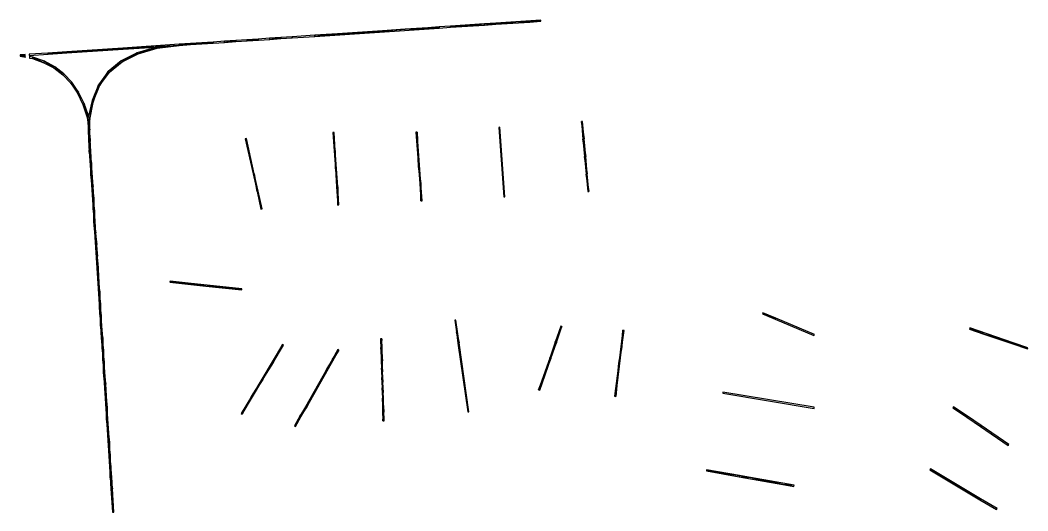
# Model space of a CAD drawing. Extents: x -4169 to 2221, y -6508 to 574.
# Drawn here: x -4169 to -2399, y -2094 to -1232 of the extents above; entities that cross this region are included whole.
import ezdxf

# ---------------------------------------------------------------- set-up
doc = ezdxf.new("R2010")
doc.units = 0

msp = doc.modelspace()

# ---------------------------------------------------------------- linework, layer by layer
at = {"layer": 'mg_to_dxf', "color": 40}
for points in [[(-3413.56, -1243.08), (-3413.56, -1243.08), (-3393.55, -1243.75), (-3353.98, -1239.1)], [(-3353.98, -1239.1), (-3353.98, -1239.1), (-3393.55, -1243.75), (-3353.84, -1241.1)], [(-3353.98, -1239.1), (-3353.84, -1241.1), (-3334.13, -1237.78)], [(-3333.98, -1239.77), (-3333.98, -1239.77), (-3334.13, -1237.78), (-3353.84, -1241.1)], [(-3334.13, -1237.78), (-3334.13, -1237.78), (-3294.27, -1237.13), (-3254.69, -1232.48)], [(-3294.27, -1237.13), (-3294.27, -1237.13), (-3334.13, -1237.78), (-3333.98, -1239.77)], [(-3294.27, -1237.13), (-3294.27, -1237.13), (-3274.41, -1235.8), (-3254.69, -1232.48)], [(-3254.69, -1232.48), (-3254.69, -1232.48), (-3274.41, -1235.8), (-3254.55, -1234.48)], [(-3651.69, -1260.96), (-3651.69, -1260.96), (-3612.15, -1256.32), (-3651.87, -1258.97)], [(-3651.69, -1260.96), (-3651.69, -1260.96), (-3433.26, -1246.39), (-3493, -1248.37)], [(-3532.71, -1251.02), (-3532.71, -1251.02), (-3651.69, -1260.96), (-3493, -1248.37)], [(-3532.71, -1251.02), (-3532.71, -1251.02), (-3612.15, -1256.32), (-3651.69, -1260.96)], [(-3493, -1248.37), (-3493, -1248.37), (-3433.26, -1246.39), (-3453.28, -1245.72)], [(-3453.28, -1245.72), (-3453.28, -1245.72), (-3433.26, -1246.39), (-3433.42, -1244.4)], [(-3433.26, -1246.39), (-3413.41, -1245.07), (-3413.56, -1243.08), (-3433.42, -1244.4)], [(-3413.56, -1243.08), (-3413.56, -1243.08), (-3413.41, -1245.07), (-3393.55, -1243.75)], [(-3890.17, -1274.86), (-3890.17, -1274.86), (-3870.12, -1275.52), (-3850.46, -1272.21)], [(-3870.12, -1275.52), (-3870.12, -1275.52), (-3830.41, -1272.88), (-3850.46, -1272.21)], [(-3850.46, -1272.21), (-3850.46, -1272.21), (-3830.41, -1272.88), (-3830.6, -1270.88)], [(-3830.41, -1272.88), (-3810.55, -1271.55), (-3810.74, -1269.56), (-3830.6, -1270.88)], [(-3810.74, -1269.56), (-3810.55, -1271.55), (-3790.88, -1268.24)], [(-3810.55, -1271.55), (-3790.69, -1270.23), (-3790.88, -1268.24)], [(-3790.69, -1270.23), (-3770.84, -1268.9), (-3771.02, -1266.91), (-3790.88, -1268.24)], [(-3771.02, -1266.91), (-3770.84, -1268.9), (-3751.16, -1265.59)], [(-3770.84, -1268.9), (-3750.98, -1267.58), (-3751.16, -1265.59)], [(-3750.98, -1267.58), (-3731.12, -1266.26), (-3731.3, -1264.26), (-3751.16, -1265.59)], [(-3731.3, -1264.26), (-3731.12, -1266.26), (-3711.44, -1262.94)], [(-3731.12, -1266.26), (-3711.26, -1264.93), (-3711.44, -1262.94)], [(-3711.44, -1262.94), (-3711.26, -1264.93), (-3691.41, -1263.61), (-3691.58, -1261.61)], [(-3691.58, -1261.61), (-3691.41, -1263.61), (-3651.69, -1260.96), (-3651.87, -1258.97)], [(-4120.67, -1290.23), (-4153.59, -1292.42), (-4153.44, -1294.42), (-4120.51, -1292.22)], [(-4087.74, -1288.03), (-4120.67, -1290.23), (-4120.51, -1292.22)], [(-4087.58, -1290.02), (-4087.74, -1288.03), (-4120.51, -1292.22)], [(-3988.96, -1281.44), (-3988.96, -1281.44), (-4087.74, -1288.03), (-4087.58, -1290.02)], [(-3988.96, -1281.44), (-3988.96, -1281.44), (-4087.58, -1290.02), (-3988.78, -1283.44)], [(-3990.23, -1305.41), (-3963.64, -1289.6), (-3991.95, -1303.79)], [(-3962.34, -1291.4), (-3963.64, -1289.6), (-3990.23, -1305.41)], [(-3988.96, -1281.44), (-3988.96, -1281.44), (-3988.78, -1283.44), (-3956.03, -1279.25)], [(-3922.91, -1279.04), (-3923.1, -1277.05), (-3988.78, -1283.44)], [(-3923.1, -1277.05), (-3956.03, -1279.25), (-3988.78, -1283.44)], [(-3962.34, -1291.4), (-3929.72, -1279.95), (-3963.64, -1289.6)], [(-3928.93, -1281.88), (-3929.72, -1279.95), (-3962.34, -1291.4)], [(-3922.39, -1279.01), (-3929.72, -1279.95), (-3928.93, -1281.88)], [(-3922.39, -1279.01), (-3928.93, -1281.88), (-3909.45, -1279.36)], [(-3890.17, -1274.86), (-3923.1, -1277.05), (-3922.91, -1279.04), (-3889.98, -1276.85)], [(-3909.45, -1279.36), (-3889.98, -1276.85), (-3922.39, -1279.01)], [(-3870.12, -1275.52), (-3870.12, -1275.52), (-3890.17, -1274.86), (-3889.98, -1276.85)], [(-4160.58, -1292.89), (-4169.47, -1293.48), (-4169.33, -1295.47)], [(-4160.43, -1294.88), (-4160.58, -1292.89), (-4169.33, -1295.47)], [(-4169.33, -1295.47), (-4160.4, -1295.22), (-4161.71, -1294.97)], [(-4160.23, -1297.42), (-4160.4, -1295.22), (-4169.33, -1295.47)], [(-4147.16, -1297.76), (-4153.28, -1296.58), (-4153.1, -1298.95), (-4147.68, -1300.1)], [(-4128.03, -1307.19), (-4147.16, -1297.76), (-4147.68, -1300.1)], [(-4126.93, -1304.69), (-4147.16, -1297.76), (-4128.03, -1307.19)], [(-4110.17, -1316.25), (-4126.93, -1304.69), (-4128.03, -1307.19)], [(-4108.79, -1314.27), (-4126.93, -1304.69), (-4110.17, -1316.25)], [(-4012.59, -1323.92), (-3991.95, -1303.79), (-4014.65, -1322.53)], [(-3991.95, -1303.79), (-4012.59, -1323.92), (-3990.23, -1305.41)], [(-4094.21, -1328.32), (-4108.79, -1314.27), (-4110.17, -1316.25)], [(-4092.74, -1326.5), (-4108.79, -1314.27), (-4094.21, -1328.32)], [(-4080.41, -1343.34), (-4078.78, -1341.38), (-4092.74, -1326.5), (-4094.21, -1328.32)], [(-4029.43, -1346.92), (-4014.65, -1322.53), (-4031.73, -1345.81)], [(-4012.59, -1323.92), (-4014.65, -1322.53), (-4029.43, -1346.92)], [(-4066.9, -1358.92), (-4078.78, -1341.38), (-4080.41, -1343.34)], [(-4068.8, -1360.52), (-4066.9, -1358.92), (-4080.41, -1343.34)], [(-4057.11, -1379.11), (-4066.9, -1358.92), (-4068.8, -1360.52), (-4059.21, -1380.41)], [(-4031.73, -1345.81), (-4043.19, -1373.64), (-4040.73, -1374.42)], [(-4031.73, -1345.81), (-4040.73, -1374.42), (-4029.43, -1346.92)], [(-4050.47, -1406.85), (-4057.11, -1379.11), (-4059.21, -1380.41)], [(-4047.12, -1406.84), (-4057.11, -1379.11), (-4050.47, -1406.85)], [(-4040.73, -1374.42), (-4043.19, -1373.64), (-4049.2, -1401.06)], [(-4047.12, -1406.84), (-4040.73, -1374.42), (-4049.2, -1401.06)], [(-4046.93, -1424.87), (-4046.93, -1424.87), (-4047.12, -1406.84), (-4050.47, -1406.85)], [(-4046.75, -1442.89), (-4046.75, -1442.89), (-4050.47, -1406.85), (-4049.27, -1442.95)], [(-4046.93, -1424.87), (-4046.93, -1424.87), (-4050.47, -1406.85), (-4046.75, -1442.89)], [(-3178.76, -1441.04), (-3181.57, -1410.25), (-3183.56, -1410.44)], [(-3180.75, -1441.22), (-3178.76, -1441.04), (-3183.56, -1410.44)], [(-3617.93, -1461.83), (-3615.93, -1461.69), (-3618.1, -1429.91), (-3620.09, -1430.05)], [(-3469.81, -1489.46), (-3469.81, -1489.46), (-3472.3, -1428.93), (-3474.3, -1429.08)], [(-3469.81, -1489.46), (-3469.81, -1489.46), (-3465.57, -1519.5), (-3472.3, -1428.93)], [(-3328.66, -1420.84), (-3319.96, -1542.87), (-3317.96, -1542.73), (-3326.66, -1420.7)], [(-4047.96, -1463.38), (-4047.96, -1463.38), (-4046.75, -1442.89), (-4049.27, -1442.95)], [(-4045.44, -1463.32), (-4045.44, -1463.32), (-4046.75, -1442.89), (-4047.96, -1463.38)], [(-3772.02, -1440.44), (-3773.97, -1440.88), (-3760.19, -1502.64), (-3758.24, -1502.2)], [(-3180.75, -1441.22), (-3180.75, -1441.22), (-3175.94, -1471.82), (-3178.76, -1441.04)], [(-3177.93, -1472), (-3177.93, -1472), (-3175.94, -1471.82), (-3180.75, -1441.22)], [(-4045.44, -1463.32), (-4045.44, -1463.32), (-4047.96, -1463.38), (-4044.13, -1483.74)], [(-4044.13, -1483.74), (-4044.13, -1483.74), (-4047.96, -1463.38), (-4045.33, -1504.23)], [(-3615.76, -1493.61), (-3615.93, -1461.69), (-3617.93, -1461.83)], [(-3613.77, -1493.47), (-3615.93, -1461.69), (-3615.76, -1493.61)], [(-4041.5, -1524.58), (-4041.5, -1524.58), (-4044.13, -1483.74), (-4045.33, -1504.23)], [(-3175.94, -1471.82), (-3175.94, -1471.82), (-3177.93, -1472), (-3173.13, -1502.6)], [(-3175.12, -1502.78), (-3175.12, -1502.78), (-3173.13, -1502.6), (-3177.93, -1472)], [(-4040.19, -1545), (-4040.19, -1545), (-4045.33, -1504.23), (-4041.4, -1565.5)], [(-4041.5, -1524.58), (-4041.5, -1524.58), (-4045.33, -1504.23), (-4040.19, -1545)], [(-3760.19, -1502.64), (-3753.3, -1533.52), (-3758.24, -1502.2)], [(-3758.24, -1502.2), (-3753.3, -1533.52), (-3751.34, -1533.08)], [(-3611.6, -1525.25), (-3613.77, -1493.47), (-3615.76, -1493.61), (-3613.59, -1525.38)], [(-3469.81, -1489.46), (-3469.81, -1489.46), (-3467.56, -1519.65), (-3465.57, -1519.5)], [(-3173.13, -1502.6), (-3173.13, -1502.6), (-3175.12, -1502.78), (-3170.31, -1533.38)], [(-3170.31, -1533.38), (-3170.31, -1533.38), (-3175.12, -1502.78), (-3172.31, -1533.56)], [(-3467.56, -1519.65), (-3467.56, -1519.65), (-3465.32, -1549.84), (-3465.57, -1519.5)], [(-3465.57, -1519.5), (-3465.57, -1519.5), (-3465.32, -1549.84), (-3463.32, -1549.69)], [(-3753.3, -1533.52), (-3746.4, -1564.4), (-3744.45, -1563.96), (-3751.34, -1533.08)], [(-3611.43, -1557.16), (-3611.6, -1525.25), (-3613.59, -1525.38)], [(-3609.43, -1557.03), (-3611.6, -1525.25), (-3611.43, -1557.16)], [(-4040.19, -1545), (-4040.19, -1545), (-4041.4, -1565.5), (-4038.88, -1565.43)], [(-4041.4, -1565.5), (-4040.08, -1585.93), (-4038.88, -1565.43)], [(-4038.88, -1565.43), (-4040.08, -1585.93), (-4037.57, -1585.85)], [(-4036.25, -1606.27), (-4036.25, -1606.27), (-4037.57, -1585.85), (-4040.08, -1585.93)], [(-4040.08, -1585.93), (-4040.08, -1585.93), (-4029.59, -1749.34), (-4032.32, -1667.54)], [(-4040.08, -1585.93), (-4040.08, -1585.93), (-4032.32, -1667.54), (-4033.63, -1647.12)], [(-4034.94, -1626.69), (-4034.94, -1626.69), (-4036.25, -1606.27), (-4040.08, -1585.93)], [(-4034.94, -1626.69), (-4034.94, -1626.69), (-4040.08, -1585.93), (-4033.63, -1647.12)], [(-4031, -1687.96), (-4031, -1687.96), (-4032.32, -1667.54), (-4029.59, -1749.34)], [(-4029.59, -1749.34), (-4029.59, -1749.34), (-4029.69, -1708.38), (-4031, -1687.96)], [(-3874.57, -1694.23), (-3874.57, -1694.23), (-3906.16, -1690.92), (-3906.37, -1692.91)], [(-3874.57, -1694.23), (-3874.57, -1694.23), (-3906.37, -1692.91), (-3843.18, -1699.53)], [(-3779.78, -1704.16), (-3779.78, -1704.16), (-3874.57, -1694.23), (-3843.18, -1699.53)], [(-4029.59, -1749.34), (-4029.59, -1749.34), (-4028.38, -1728.8), (-4029.69, -1708.38)], [(-3779.78, -1704.16), (-3779.78, -1704.16), (-3843.18, -1699.53), (-3779.99, -1706.15)], [(-4029.59, -1749.34), (-4029.59, -1749.34), (-4027.07, -1749.23), (-4028.38, -1728.8)], [(-4029.59, -1749.34), (-4028.28, -1769.76), (-4027.07, -1749.23)], [(-4027.07, -1749.23), (-4028.28, -1769.76), (-4025.75, -1769.65)], [(-2865.5, -1748.42), (-2842.89, -1757.88), (-2864.73, -1746.58)], [(-2864.73, -1746.58), (-2842.89, -1757.88), (-2842.12, -1756.03)], [(-4028.28, -1769.76), (-4026.96, -1790.19), (-4024.44, -1790.07), (-4025.75, -1769.65)], [(-3406, -1759.56), (-3403.17, -1779.67), (-3401.19, -1779.39), (-3404.02, -1759.29)], [(-3219.66, -1769.89), (-3229.41, -1797.9), (-3217.78, -1770.55)], [(-2842.12, -1756.03), (-2842.89, -1757.88), (-2775.07, -1786.24), (-2774.29, -1784.4)], [(-3401.19, -1779.39), (-3403.17, -1779.67), (-3398.35, -1799.49)], [(-3403.17, -1779.67), (-3400.33, -1799.77), (-3398.35, -1799.49)], [(-3217.78, -1770.55), (-3229.41, -1797.9), (-3227.52, -1798.56)], [(-3117.97, -1835.04), (-3117.97, -1835.04), (-3112.35, -1806.3), (-3110.7, -1777.05)], [(-3108.71, -1777.3), (-3110.7, -1777.05), (-3112.35, -1806.3)], [(-2501.39, -1773.06), (-2501.39, -1773.06), (-2502.04, -1774.96), (-2476.51, -1783.72)], [(-2501.39, -1773.06), (-2501.39, -1773.06), (-2476.51, -1783.72), (-2424.82, -1799.36)], [(-2424.82, -1799.36), (-2424.82, -1799.36), (-2476.51, -1783.72), (-2425.47, -1801.25)], [(-4026.96, -1790.19), (-4025.65, -1810.62), (-4024.44, -1790.07)], [(-4024.44, -1790.07), (-4025.65, -1810.62), (-4023.13, -1810.49)], [(-3762.94, -1893.2), (-3762.94, -1893.2), (-3725.02, -1833.52), (-3708.64, -1802.14)], [(-3708.64, -1802.14), (-3708.64, -1802.14), (-3725.02, -1833.52), (-3706.92, -1803.17)], [(-3536.2, -1792.36), (-3535.71, -1810.35), (-3534.2, -1792.31)], [(-3534.2, -1792.31), (-3535.71, -1810.35), (-3533.71, -1810.3)], [(-3400.33, -1799.77), (-3383.31, -1920.38), (-3381.33, -1920.11), (-3398.35, -1799.49)], [(-3239.15, -1825.9), (-3239.15, -1825.9), (-3227.52, -1798.56), (-3229.41, -1797.9)], [(-3239.15, -1825.9), (-3239.15, -1825.9), (-3237.27, -1826.56), (-3227.52, -1798.56)], [(-2425.47, -1801.25), (-2399.94, -1810.02), (-2424.82, -1799.36)], [(-2424.82, -1799.36), (-2399.94, -1810.02), (-2399.29, -1808.12)], [(-4025.65, -1810.62), (-4024.34, -1831.04), (-4023.13, -1810.49)], [(-4023.13, -1810.49), (-4024.34, -1831.04), (-4021.82, -1830.92)], [(-3609.54, -1812.08), (-3609.54, -1812.08), (-3630.32, -1844.57), (-3666.65, -1912.5)], [(-3620.8, -1827.83), (-3620.8, -1827.83), (-3630.32, -1844.57), (-3609.54, -1812.08)], [(-3620.8, -1827.83), (-3620.8, -1827.83), (-3609.54, -1812.08), (-3611.28, -1811.1)], [(-3535.71, -1810.35), (-3535.21, -1828.34), (-3533.21, -1828.29), (-3533.71, -1810.3)], [(-3112.35, -1806.3), (-3112.35, -1806.3), (-3117.97, -1835.04), (-3123.26, -1893.29)], [(-4024.34, -1831.04), (-4023.03, -1851.47), (-4021.82, -1830.92)], [(-4021.82, -1830.92), (-4023.03, -1851.47), (-4020.5, -1851.34)], [(-3725.02, -1833.52), (-3725.02, -1833.52), (-3762.94, -1893.2), (-3743.12, -1863.87)], [(-3535.21, -1828.34), (-3534.72, -1846.33), (-3533.21, -1828.29)], [(-3533.21, -1828.29), (-3534.72, -1846.33), (-3532.72, -1846.28)], [(-3239.15, -1825.9), (-3239.15, -1825.9), (-3258.64, -1881.92), (-3237.27, -1826.56)], [(-3237.27, -1826.56), (-3237.27, -1826.56), (-3258.64, -1881.92), (-3256.75, -1882.58)], [(-3123.26, -1893.29), (-3123.26, -1893.29), (-3117.97, -1835.04), (-3125.24, -1893.04)], [(-4019.19, -1871.76), (-4019.19, -1871.76), (-4020.5, -1851.34), (-4023.03, -1851.47)], [(-4023.03, -1851.47), (-4023.03, -1851.47), (-4017.78, -1933.17), (-4016.57, -1912.6)], [(-4019.19, -1871.76), (-4019.19, -1871.76), (-4023.03, -1851.47), (-4016.57, -1912.6)], [(-3666.65, -1912.5), (-3666.65, -1912.5), (-3630.32, -1844.57), (-3668.39, -1911.51)], [(-3534.22, -1864.32), (-3534.22, -1864.32), (-3532.72, -1846.28), (-3534.72, -1846.33)], [(-3532.22, -1864.27), (-3532.22, -1864.27), (-3532.72, -1846.28), (-3534.22, -1864.32)], [(-3762.94, -1893.2), (-3762.94, -1893.2), (-3779.32, -1924.57), (-3743.12, -1863.87)], [(-3533.73, -1882.31), (-3533.73, -1882.31), (-3532.22, -1864.27), (-3534.22, -1864.32)], [(-3531.73, -1882.26), (-3531.73, -1882.26), (-3532.22, -1864.27), (-3533.73, -1882.31)], [(-3762.94, -1893.2), (-3762.94, -1893.2), (-3781.04, -1923.55), (-3779.32, -1924.57)], [(-3533.23, -1900.3), (-3533.23, -1900.3), (-3531.73, -1882.26), (-3533.73, -1882.31)], [(-3531.73, -1882.26), (-3531.73, -1882.26), (-3533.23, -1900.3), (-3530.74, -1918.24)], [(-2935.21, -1887.7), (-2774.74, -1914.28), (-2774.41, -1912.31), (-2934.88, -1885.72)], [(-3677.91, -1928.24), (-3666.65, -1912.5), (-3668.39, -1911.51)], [(-3533.23, -1900.3), (-3533.23, -1900.3), (-3532.74, -1918.29), (-3530.74, -1918.24)], [(-2506.69, -1929.71), (-2529.87, -1911.48), (-2531, -1913.14)], [(-2505.56, -1928.06), (-2529.87, -1911.48), (-2506.69, -1929.71)], [(-4016.57, -1912.6), (-4016.57, -1912.6), (-4017.78, -1933.17), (-4015.25, -1933.03)], [(-3687.43, -1944.98), (-3685.69, -1945.97), (-3676.17, -1929.23), (-3677.91, -1928.24)], [(-3676.17, -1929.23), (-3666.65, -1912.5), (-3677.91, -1928.24)], [(-3530.74, -1918.24), (-3530.74, -1918.24), (-3532.74, -1918.29), (-3532.24, -1936.28)], [(-3530.74, -1918.24), (-3530.74, -1918.24), (-3532.24, -1936.28), (-3530.25, -1936.23)], [(-2481.26, -1944.63), (-2505.56, -1928.06), (-2506.69, -1929.71), (-2482.38, -1946.28)], [(-4015.25, -1933.03), (-4015.25, -1933.03), (-4017.78, -1933.17), (-4012.63, -1973.87)], [(-4017.78, -1933.17), (-4017.78, -1933.17), (-4011.22, -2035.3), (-4012.63, -1973.87)], [(-2433.77, -1979.43), (-2432.64, -1977.77), (-2481.26, -1944.63), (-2482.38, -1946.28)], [(-4011.32, -1994.29), (-4011.32, -1994.29), (-4012.63, -1973.87), (-4011.22, -2035.3)], [(-4011.32, -1994.29), (-4011.32, -1994.29), (-4011.22, -2035.3), (-4010, -2014.72)], [(-4010, -2014.72), (-4010, -2014.72), (-4011.22, -2035.3), (-4008.69, -2035.14)], [(-4008.69, -2035.14), (-4011.22, -2035.3), (-4007.38, -2055.56)], [(-4011.22, -2035.3), (-4009.91, -2055.73), (-4007.38, -2055.56)], [(-2963.86, -2024.06), (-2963.86, -2024.06), (-2905.93, -2032.32), (-2963.51, -2022.09)], [(-2906.28, -2034.28), (-2906.28, -2034.28), (-2905.93, -2032.32), (-2963.86, -2024.06)], [(-2886.73, -2035.73), (-2886.73, -2035.73), (-2905.93, -2032.32), (-2906.28, -2034.28)], [(-2829.5, -2047.92), (-2829.5, -2047.92), (-2886.73, -2035.73), (-2906.28, -2034.28)], [(-2542.22, -2039.93), (-2542.22, -2039.93), (-2570.46, -2020.79), (-2571.49, -2022.51)], [(-2541.19, -2038.21), (-2541.19, -2038.21), (-2570.46, -2020.79), (-2542.22, -2039.93)], [(-2886.73, -2035.73), (-2886.73, -2035.73), (-2829.5, -2047.92), (-2809.96, -2049.36)], [(-2810.31, -2051.33), (-2810.31, -2051.33), (-2809.96, -2049.36), (-2829.5, -2047.92)], [(-2541.19, -2038.21), (-2541.19, -2038.21), (-2542.22, -2039.93), (-2512.95, -2057.34)], [(-2541.19, -2038.21), (-2541.19, -2038.21), (-2512.95, -2057.34), (-2511.92, -2055.62)], [(-4007.38, -2055.56), (-4009.91, -2055.73), (-4007.28, -2096.58), (-4004.75, -2096.4)], [(-2483.68, -2074.75), (-2511.92, -2055.62), (-2512.95, -2057.34)], [(-2482.65, -2073.04), (-2511.92, -2055.62), (-2483.68, -2074.75)], [(-2454.41, -2092.17), (-2453.38, -2090.45), (-2482.65, -2073.04), (-2483.68, -2074.75)]]:
    msp.add_3dface(points, dxfattribs=at)

doc.saveas('drawing.dxf')
